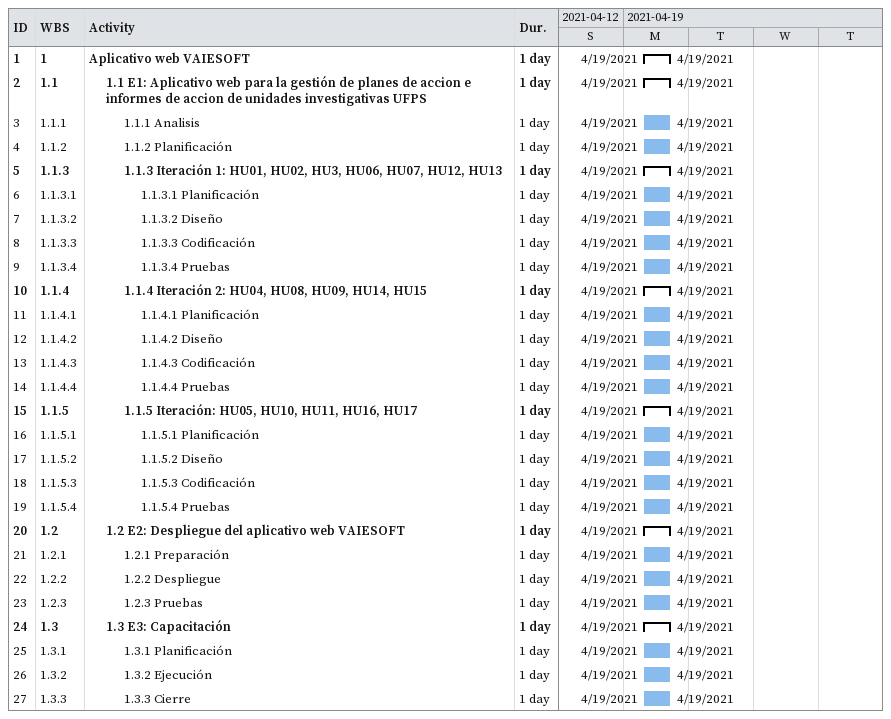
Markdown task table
| ID | WBS | Task | Duration | Start | Finish |
|---|---|---|---|---|---|
| 1 | 1 | **Aplicativo web VAIESOFT** | 1d | 2021-04-19 | 2021-04-19 |
| 2 | 1.1 | **1.1 E1: Aplicativo web para la gestión de planes de accion e informes de accion de unidades investigativas UFPS** | 1d | 2021-04-19 | 2021-04-19 |
| 3 | 1.1.1 | 1.1.1 Analisis | 1d | 2021-04-19 | 2021-04-19 |
| 4 | 1.1.2 | 1.1.2 Planificación | 1d | 2021-04-19 | 2021-04-19 |
| 5 | 1.1.3 | **1.1.3 Iteración 1: HU01, HU02, HU3, HU06, HU07, HU12, HU13** | 1d | 2021-04-19 | 2021-04-19 |
| 6 | 1.1.3.1 | 1.1.3.1 Planificación | 1d | 2021-04-19 | 2021-04-19 |
| 7 | 1.1.3.2 | 1.1.3.2 Diseño | 1d | 2021-04-19 | 2021-04-19 |
| 8 | 1.1.3.3 | 1.1.3.3 Codificación | 1d | 2021-04-19 | 2021-04-19 |
| 9 | 1.1.3.4 | 1.1.3.4 Pruebas | 1d | 2021-04-19 | 2021-04-19 |
| 10 | 1.1.4 | **1.1.4 Iteración 2: HU04, HU08, HU09, HU14, HU15** | 1d | 2021-04-19 | 2021-04-19 |
| 11 | 1.1.4.1 | 1.1.4.1 Planificación | 1d | 2021-04-19 | 2021-04-19 |
| 12 | 1.1.4.2 | 1.1.4.2 Diseño | 1d | 2021-04-19 | 2021-04-19 |
| 13 | 1.1.4.3 | 1.1.4.3 Codificación | 1d | 2021-04-19 | 2021-04-19 |
| 14 | 1.1.4.4 | 1.1.4.4 Pruebas | 1d | 2021-04-19 | 2021-04-19 |
| 15 | 1.1.5 | **1.1.5 Iteración: HU05, HU10, HU11, HU16, HU17** | 1d | 2021-04-19 | 2021-04-19 |
| 16 | 1.1.5.1 | 1.1.5.1 Planificación | 1d | 2021-04-19 | 2021-04-19 |
| 17 | 1.1.5.2 | 1.1.5.2 Diseño | 1d | 2021-04-19 | 2021-04-19 |
| 18 | 1.1.5.3 | 1.1.5.3 Codificación | 1d | 2021-04-19 | 2021-04-19 |
| 19 | 1.1.5.4 | 1.1.5.4 Pruebas | 1d | 2021-04-19 | 2021-04-19 |
| 20 | 1.2 | **1.2 E2: Despliegue del aplicativo web VAIESOFT** | 1d | 2021-04-19 | 2021-04-19 |
| 21 | 1.2.1 | 1.2.1 Preparación | 1d | 2021-04-19 | 2021-04-19 |
| 22 | 1.2.2 | 1.2.2 Despliegue | 1d | 2021-04-19 | 2021-04-19 |
| 23 | 1.2.3 | 1.2.3 Pruebas | 1d | 2021-04-19 | 2021-04-19 |
| 24 | 1.3 | **1.3 E3: Capacitación** | 1d | 2021-04-19 | 2021-04-19 |
| 25 | 1.3.1 | 1.3.1 Planificación | 1d | 2021-04-19 | 2021-04-19 |
| 26 | 1.3.2 | 1.3.2 Ejecución | 1d | 2021-04-19 | 2021-04-19 |
| 27 | 1.3.3 | 1.3.3 Cierre | 1d | 2021-04-19 | 2021-04-19 |
